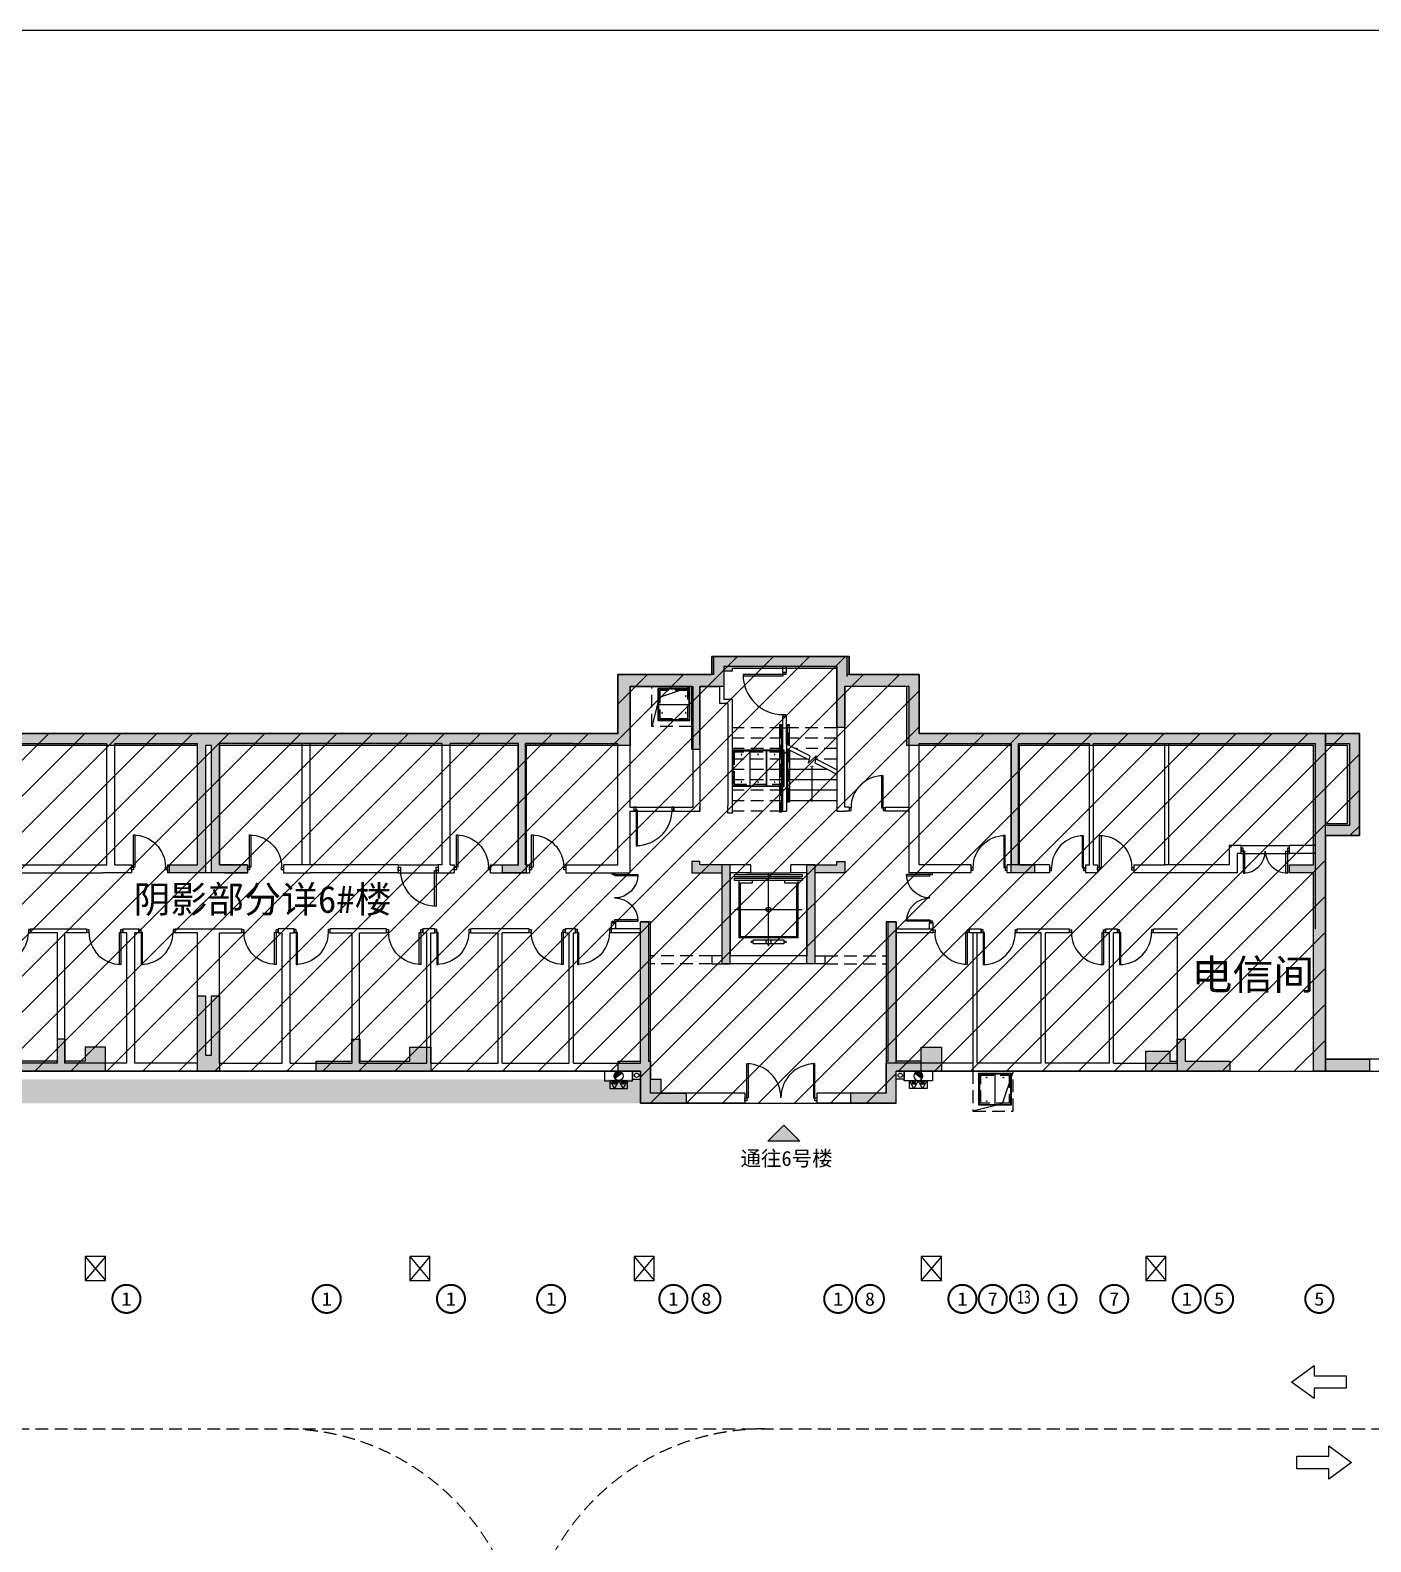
# Model space of a CAD drawing. Header units: millimetres. Extents: x -248992 to 1906102, y -24098 to 332602.
# Drawn here: x 859692 to 893149, y 294883 to 332602 of the extents above; entities that cross this region are included whole.
import ezdxf
from ezdxf.enums import TextEntityAlignment as Align

# ---------------------------------------------------------------- set-up
doc = ezdxf.new("R2010")
doc.units = ezdxf.units.MM
doc.header["$LTSCALE"] = 100
for name, pattern in [('A6-DK-B1F$0$HIDDEN2', [4.7625, 3.175, -1.5875]), ('A6-DK-JSJ-B1F$0$HIDDEN2', [4.7625, 3.175, -1.5875]), ('X143-6#-BFdwg$0$HIDDEN2', [4.7625, 3.175, -1.5875]), ('XG-CORE-143-BF$0$$0$HIDDEN2', [4.7625, 3.175, -1.5875]), ('XG-CORE-143-BF$0$$0$XG-CORE-143-1F$0$XU-CORE-28F-BF$0$XU-CORE-28F-1F$0$HIDDEN2', [4.7625, 3.175, -1.5875]), ('XG-CORE-143-BF$0$HIDDEN2', [4.7625, 3.175, -1.5875])]:
    doc.linetypes.add(name, pattern=pattern)
for name, color, linetype in [('-ACO-TTLB', 153, 'Continuous'), ('6-h-dxc$0$S-HATCH-X', 251, 'Continuous'), ('A-HATCH', 251, 'Continuous'), ('A-ROOM-IDEN', 31, 'Continuous'), ('A-WIND-IDEN', 244, 'Continuous'), ('A6-DK-B1F$0$A-TRACK', 77, 'A6-DK-B1F$0$HIDDEN2'), ('A6-DK-JSJ-B1F$0$A-DRAIN', 152, 'Continuous'), ('A6-DK-JSJ-B1F$0$A-HOLE-FLOR', 242, 'Continuous'), ('A6-DK-JSJ-B1F$0$A-LOWER', 131, 'A6-DK-JSJ-B1F$0$HIDDEN2'), ('A6-DK-JSJ-B1F$0$X23-BF$0$A-HATCH', 251, 'Continuous'), ('A6-W-B1$0$S-WALL-S', 4, 'Continuous'), ('TP-DK-1(xhs)$0$P-J-DIM-L', 70, 'Continuous'), ('TP-DK-1(xhs)$0$P-X-L', 240, 'Continuous'), ('TP-DK-1(xhs)$0$P-X-M', 2, 'Continuous'), ('TP-DK-1(xhs)$0$P-X-X', 1, 'Continuous'), ('X143-6#-BFdwg$0$A-DOOR', 190, 'Continuous'), ('X143-6#-BFdwg$0$A-DRAIN', 152, 'Continuous'), ('X143-6#-BFdwg$0$A-HOLE-FLOR', 242, 'Continuous'), ('X143-6#-BFdwg$0$A-LOWER', 131, 'X143-6#-BFdwg$0$HIDDEN2'), ('X143-6#-BFdwg$0$A-STAIR', 142, 'Continuous'), ('X143-6#-BFdwg$0$A-VOID', 221, 'X143-6#-BFdwg$0$HIDDEN2'), ('X143-6#-BFdwg$0$A6-143-BF(12#)$0$$0$A-WALL', 2, 'Continuous'), ('X143-6#-BFdwg$0$A6-143-BF(12#)$0$A-DOOR', 190, 'Continuous'), ('X143-6#-BFdwg$0$A6-143-BF(12#)$0$A-WALL', 2, 'Continuous'), ('X143-6#-BFdwg$0$A6-143-BF(12#)$0$XU-143-SF$0$A-WALL', 2, 'Continuous'), ('X143-6#-BFdwg$0$X23-BF$0$A-HATCH', 251, 'Continuous'), ('X143-6#-BFdwg$0$xref(dwg引用图层)', 7, 'Continuous'), ('XG-CORE-143-BF$0$$0$A-WALL', 2, 'Continuous'), ('XG-CORE-143-BF$0$$0$XG-CORE-143-1F$0$XU-CORE-28F-BF$0$XU-CORE-28F-1F$0$A-RAIL', 55, 'Continuous'), ('XG-CORE-143-BF$0$A-DRAIN', 152, 'Continuous'), ('XG-CORE-143-BF$0$A-EVTR', 193, 'Continuous'), ('XG-CORE-143-BF$0$A-HATCH', 251, 'Continuous'), ('XG-CORE-143-BF$0$A-INDEX', 134, 'Continuous'), ('XG-CORE-143-BF$0$A-LOWER', 131, 'XG-CORE-143-BF$0$HIDDEN2'), ('XG-CORE-143-BF$0$A-WALL', 2, 'Continuous'), ('XG-CORE-143-BF$0$A6-143-BF(12#)$0$A-DOOR', 190, 'Continuous'), ('XG-CORE-143-BF$0$A6-143-BF(12#)$0$A-STAIR', 142, 'Continuous'), ('XG-CORE-143-BF$0$A6-143-BF(12#)$0$XG-CORE-7F-1F$0$A-STAIR', 142, 'Continuous'), ('xref(dwg引用图层)', 7, 'Continuous')]:
    doc.layers.add(name, color=color, linetype=linetype)
doc.layers.add('A6-W-B1$0$S-EDIT', color=241, linetype='Continuous', plot=False)
doc.layers.add('XG-CORE-143-BF$0$$0$XG-CORE-143-1F$0$XU-CORE-28F-BF$0$XU-CORE-28F-1F$0$-ACO-PLTW', color=220, linetype='XG-CORE-143-BF$0$$0$XG-CORE-143-1F$0$XU-CORE-28F-BF$0$XU-CORE-28F-1F$0$HIDDEN2', plot=False)
doc.layers.add('LVTRY', color=6, linetype='Continuous', lineweight=18)
doc.layers.add('PUB_TEXT', color=7, linetype='Continuous', lineweight=15)
doc.layers.add('yichutu', color=7, linetype='Continuous', true_color=0xffffff, plot=False)
doc.styles.add('-黑体', font='simhei.ttf')
doc.styles.add('华文细黑', font='STXIHEI.TTF')

# ---------------------------------------------------------------- blocks, each defined once
blk = doc.blocks.new('*U362')
blk.add_line((0, 1747), (0, 0))
at = {"const_width": 20}
blk.add_lwpolyline([(-103, 1694), (0, 1747), (103, 1694)], dxfattribs=at)
at = {"const_width": 45}
blk.add_lwpolyline([(-6, -22, 1), (6, 22, 1)], format="xyb", close=True, dxfattribs=at)
blk = doc.blocks.new('XG-CORE-143-BF$0$A-Well-plan-1200x1200')
blk.add_lwpolyline([(-50, 850), (1250, 850), (1250, -50), (-50, -50)], close=True)
at = {"layer": 'XG-CORE-143-BF$0$A-HATCH'}
for points in [[(-20, 835), (392, 835), (392, -35), (-20, -35)], [(392, 835), (808, 835), (808, -35), (392, -35)], [(1220, 835), (808, 835), (808, -35), (1220, -35)]]:
    blk.add_lwpolyline(points, close=True, dxfattribs=at)
for centre in [(185, 745), (600, 745), (1015, 745), (185, 55), (600, 55), (1015, 55)]:
    blk.add_circle(centre, 8, dxfattribs=at)
at = {"layer": 'XG-CORE-143-BF$0$A-LOWER'}
blk.add_lwpolyline([(0, 800), (1200, 800), (1200, 0), (0, 0)], close=True, dxfattribs=at)
blk = doc.blocks.new('*U363')
for points in [[(-85, 1035), (-85, 35), (-50, 35), (-50, 1035)], [(-1100, 35), (-1050, 35), (-1050, -35), (-1100, -35)], [(-50, 35), (0, 35), (0, -35), (-50, -35)]]:
    blk.add_lwpolyline(points, close=True)
blk.add_arc((-50, 35), 1000, 90, 180)
blk = doc.blocks.new('XG-CORE-143-BF$0$A-EVTR-a')
for p, q in [((-430, 1700), (-430, 1750)), ((-380, 1725), (-430, 1725)), ((0, 1825), (0, 0)), ((380, 1725), (430, 1725)), ((430, 1700), (430, 1750)), ((844, 915), (-844, 915)), ((550, 0), (-550, 0))]:
    blk.add_line(p, q)
for points in [[(-731, 190), (-731, 1625), (731, 1625), (731, 190)], [(-700, 245), (-700, 1595), (700, 1595), (700, 245)], [(-400, 245), (-700, 245)], [(-400, 190), (-400, 245)], [(700, 245), (400, 245)], [(400, 245), (400, 190)]]:
    blk.add_lwpolyline(points)
for points in [[(-380, 1775), (380, 1775), (380, 1675), (-380, 1675)], [(844, 190), (844, 130), (-844, 130), (-844, 190)], [(844, 100), (844, 40), (-844, 40), (-844, 100)]]:
    blk.add_lwpolyline(points, close=True)
blk.add_circle((0, 1725), 60)
blk.add_ellipse((0, 915), major_axis=(-60.1, 0), ratio=0.918919, start_param=-1.570796, end_param=4.712389)
blk = doc.blocks.new('XG-CORE-143-BF')
at = {"layer": 'XG-CORE-143-BF$0$$0$A-WALL'}
for p, q in [((11840, 11660), (11840, 11160)), ((11840, 11660), (15170, 11660)), ((12090, 11410), (12090, 7800)), ((12090, 11410), (14910, 11410)), ((13350, 11260), (13350, 11410)), ((13450, 11410), (13450, 11260)), ((14910, 11410), (14910, 10590)), ((15170, 11660), (15170, 11210)), ((15170, 11210), (15700, 11210)), ((14710, 10590), (14910, 10590)), ((14710, 10590), (14710, 7750)), ((15510, 10910), (15010, 10910)), ((15010, 10490), (15010, 10910)), ((15510, 9445), (15510, 10910)), ((14810, 10490), (14810, 9445)), ((14810, 10490), (15010, 10490)), ((13350, 9474), (13350, 10160)), ((13450, 10160), (13450, 7800)), ((13350, 9474), (13350, 7800)), ((14810, 9445), (14810, 7930)), ((12640, 6460), (13240, 6460)), ((14240, 6460), (14960, 6460)), ((12840, 6260), (12840, 4190)), ((12840, 6260), (13240, 6260)), ((14240, 6260), (14760, 6260)), ((14760, 6260), (14760, 4190)), ((12840, 4190), (13250, 4190)), ((13240, 4190), (14760, 4190))]:
    blk.add_line(p, q, dxfattribs=at)
at = {"layer": 'XG-CORE-143-BF$0$$0$A-WALL', "linetype": 'XG-CORE-143-BF$0$HIDDEN2'}
for points in [[(13350, 11260), (13450, 11260)], [(13350, 10160), (13450, 10160)], [(13240, 6260), (13240, 6460)], [(14240, 6260), (14240, 6460)]]:
    blk.add_lwpolyline(points, dxfattribs=at)
at = {"layer": 'XG-CORE-143-BF$0$$0$A-WALL', "linetype": 'ByBlock'}
blk.add_lwpolyline([(14710, 7750), (14710, 7750), (14810, 7750), (14810, 7930)], dxfattribs=at)
at = {"layer": 'XG-CORE-143-BF$0$$0$A-WALL'}
for points in [[(12090, 7800), (11890, 7800)], [(13450, 7800), (13350, 7800)]]:
    blk.add_lwpolyline(points, dxfattribs=at)
at = {"layer": 'XG-CORE-143-BF$0$$0$XG-CORE-143-1F$0$XU-CORE-28F-BF$0$XU-CORE-28F-1F$0$-ACO-PLTW'}
for p, q in [((13300, 9449), (13300, 9930)), ((13300, 9930), (13350, 9930)), ((13450, 9930), (13500, 9930)), ((13500, 9930), (13500, 7775)), ((13300, 9336), (13300, 8035))]:
    blk.add_line(p, q, dxfattribs=at)
at = {"layer": 'XG-CORE-143-BF$0$$0$XG-CORE-143-1F$0$XU-CORE-28F-BF$0$XU-CORE-28F-1F$0$A-RAIL'}
for p, q in [((13275, 9436), (13275, 9955)), ((13275, 9955), (13350, 9955)), ((13325, 9461), (13325, 9905)), ((13325, 9905), (13350, 9905)), ((13450, 9955), (13525, 9955)), ((13450, 9905), (13475, 9905)), ((13475, 9905), (13475, 7775)), ((13525, 9955), (13525, 7775)), ((13275, 9323), (13275, 8035)), ((13325, 9349), (13325, 8035))]:
    blk.add_line(p, q, dxfattribs=at)
for points in [[(13325, 8035), (13275, 8035)], [(13475, 7775), (13525, 7775)]]:
    blk.add_lwpolyline(points, dxfattribs=at)
at = {"layer": 'XG-CORE-143-BF$0$A-WALL', "linetype": 'ByBlock'}
blk.add_line((15510, 9445), (15510, 7800), dxfattribs=at)
at = {"layer": 'XG-CORE-143-BF$0$A6-143-BF(12#)$0$A-STAIR', "linetype": 'XG-CORE-143-BF$0$$0$HIDDEN2'}
for p, q in [((12090, 9880), (13350, 9880)), ((13450, 9880), (14700, 9880)), ((12090, 9620), (13350, 9620)), ((13450, 9620), (14700, 9620)), ((12090, 9360), (12859, 9360)), ((12090, 9100), (12611, 9100)), ((13450, 9360), (14700, 9360)), ((13450, 9100), (14700, 9100)), ((13450, 8840), (14700, 8840)), ((13450, 8580), (14700, 8580)), ((13450, 8320), (14700, 8320)), ((13450, 8060), (14700, 8060)), ((13450, 7800), (14700, 7800))]:
    blk.add_line(p, q, dxfattribs=at)
at = {"layer": 'XG-CORE-143-BF$0$A6-143-BF(12#)$0$A-STAIR'}
for p, q in [((12766, 9180), (13350, 9474)), ((12090, 8833), (12624, 9107)), ((13350, 9362), (12788, 9079)), ((12830, 9100), (13350, 9100)), ((13078, 9360), (13117, 9360)), ((12646, 9006), (12090, 8720)), ((12323, 8840), (13350, 8840)), ((12090, 8580), (13350, 8580)), ((12090, 8320), (13350, 8320)), ((12090, 8060), (13350, 8060)), ((13450, 7800), (13350, 7800))]:
    blk.add_line(p, q, dxfattribs=at)
blk.add_lwpolyline([(13450, 9880), (13350, 9880)], dxfattribs=at)
at = {"layer": 'XG-CORE-143-BF$0$A6-143-BF(12#)$0$XG-CORE-7F-1F$0$A-STAIR'}
for p, q in [((12806, 8997), (12608, 9180)), ((12608, 9180), (12646, 9006)), ((12766, 9180), (12806, 8997))]:
    blk.add_line(p, q, dxfattribs=at)
at = {"layer": 'XG-CORE-143-BF$0$A-DRAIN'}
blk.add_blockref('XG-CORE-143-BF$0$A-Well-plan-1200x1200', (13460, 8470), dxfattribs=at)
at = {"layer": 'XG-CORE-143-BF$0$A-EVTR', "xscale": -1, "rotation": 180}
blk.add_blockref('XG-CORE-143-BF$0$A-EVTR-a', (13800, 6260), dxfattribs=at)
at = {"layer": 'XG-CORE-143-BF$0$A-INDEX', "xscale": -0.5, "yscale": 0.5, "zscale": 0.5, "rotation": 1.16157689039662e-05}
blk.add_blockref('*U362', (12715, 8060), dxfattribs=at)
at = {"layer": 'XG-CORE-143-BF$0$A6-143-BF(12#)$0$A-DOOR', "xscale": -1, "rotation": 270}
blk.add_blockref('*U363', (13400, 11260), dxfattribs=at)
blk = doc.blocks.new('*U348')
for points in [[(-850, 35), (-900, 35), (-900, -35), (-850, -35)], [(0, 35), (-50, 35), (-50, -35), (0, -35)], [(-815, -835), (-815, -35), (-850, -35), (-850, -835)]]:
    blk.add_lwpolyline(points, close=True)
blk.add_arc((-850, -35), 800, 270, 0)
blk = doc.blocks.new('*U349')
for points in [[(-85, 835), (-85, 35), (-50, 35), (-50, 835)], [(-900, -35), (-850, -35), (-850, 35), (-900, 35)], [(-50, -35), (0, -35), (0, 35), (-50, 35)]]:
    blk.add_lwpolyline(points, close=True)
blk.add_arc((-50, 35), 800, 90, 180)
blk = doc.blocks.new('*U350')
for points in [[(-815, 835), (-815, 35), (-850, 35), (-850, 835)], [(-850, -35), (-900, -35), (-900, 35), (-850, 35)], [(0, -35), (-50, -35), (-50, 35), (0, 35)]]:
    blk.add_lwpolyline(points, close=True)
blk.add_arc((-850, 35), 800, 0, 90)
blk = doc.blocks.new('*U357')
for points in [[(-1715, 885), (-1715, 35), (-1750, 35), (-1750, 885)], [(-85, 885), (-85, 35), (-50, 35), (-50, 885)], [(-1800, 35), (-1750, 35), (-1750, -35), (-1800, -35)], [(-50, 35), (0, 35), (0, -35), (-50, -35)]]:
    blk.add_lwpolyline(points, close=True)
for centre, start, end in [((-1750, 35), 0, 90), ((-50, 35), 90, 180)]:
    blk.add_arc(centre, 850, start, end)
blk = doc.blocks.new('*U352')
at = {"linetype": 'ByBlock', "lineweight": -2}
for points in [[(0, -35), (50, -35), (50, 35), (0, 35)], [(1150, -35), (1200, -35), (1200, 35), (1150, 35)], [(85, -585), (85, -35), (50, -35), (50, -585)], [(1115, -585), (1115, -35), (1150, -35), (1150, -585)]]:
    blk.add_lwpolyline(points, close=True, dxfattribs=at)
for centre, start, end in [((50, -35), 270, 0), ((1150, -35), 180, 270)]:
    blk.add_arc(centre, 550, start, end, dxfattribs=at)
blk = doc.blocks.new('*U354')
at = {"layer": 'X143-6#-BFdwg$0$A-DRAIN'}
blk.add_lwpolyline([(50, 50), (50, 850), (850, 850), (850, 50)], close=True, dxfattribs=at)
at = {"layer": 'X143-6#-BFdwg$0$A-HOLE-FLOR'}
blk.add_lwpolyline([(0, 0), (270, 817), (1000, 1000)], dxfattribs=at)
for points in [[(65, 835), (450, 835), (450, 65), (65, 65)], [(835, 835), (450, 835), (450, 65), (835, 65)]]:
    blk.add_lwpolyline(points, close=True, dxfattribs=at)
at = {"layer": 'X143-6#-BFdwg$0$A-LOWER'}
for points in [[(0, 1000), (0, 0), (1000, 0), (1000, 1000), (0, 1000)], [(100, 100), (100, 800), (800, 800), (800, 100), (100, 100)]]:
    blk.add_lwpolyline(points, dxfattribs=at)
at = {"layer": 'X143-6#-BFdwg$0$X23-BF$0$A-HATCH'}
blk.add_lwpolyline([(65, 65), (65, 835), (835, 835), (835, 65)], close=True, dxfattribs=at)
for centre in [(242, 745), (657, 745), (242, 155), (657, 155)]:
    blk.add_circle(centre, 8, dxfattribs=at)
blk = doc.blocks.new('*U353')
for points in [[(-900, 35), (-850, 35), (-850, -35), (-900, -35)], [(-50, 35), (0, 35), (0, -35), (-50, -35)], [(-85, -835), (-85, -35), (-50, -35), (-50, -835)]]:
    blk.add_lwpolyline(points, close=True)
blk.add_arc((-50, -35), 800, 180, 270)
blk = doc.blocks.new('*U351')
for points in [[(-815, 835), (-815, 35), (-850, 35), (-850, 835)], [(-850, -35), (-900, -35), (-900, 35), (-850, 35)], [(0, -35), (-50, -35), (-50, 35), (0, 35)]]:
    blk.add_lwpolyline(points, close=True)
blk.add_arc((-850, 35), 800, 0, 90)
blk = doc.blocks.new('*U355')
at = {"linetype": 'ByBlock', "lineweight": -2}
for points in [[(0, -35), (50, -35), (50, 35), (0, 35)], [(1350, -35), (1400, -35), (1400, 35), (1350, 35)], [(85, -685), (85, -35), (50, -35), (50, -685)], [(1315, -685), (1315, -35), (1350, -35), (1350, -685)]]:
    blk.add_lwpolyline(points, close=True, dxfattribs=at)
for centre, start, end in [((50, -35), 270, 0), ((1350, -35), 180, 270)]:
    blk.add_arc(centre, 650, start, end, dxfattribs=at)
blk = doc.blocks.new('*U356')
at = {"linetype": 'ByBlock', "lineweight": -2}
for points in [[(85, 685), (85, 35), (50, 35), (50, 685)], [(1315, 685), (1315, 35), (1350, 35), (1350, 685)], [(0, 35), (50, 35), (50, -35), (0, -35)], [(1350, 35), (1400, 35), (1400, -35), (1350, -35)]]:
    blk.add_lwpolyline(points, close=True, dxfattribs=at)
for centre, start, end in [((50, 35), 0, 90), ((1350, 35), 90, 180)]:
    blk.add_arc(centre, 650, start, end, dxfattribs=at)
blk = doc.blocks.new('X143-6#-BFdwg', base_point=(211754, -74125))
at = {"layer": 'X143-6#-BFdwg$0$A-STAIR', "linetype": 'ByBlock'}
for points in [[(250144, -66225), (251144, -66225)], [(250144, -66325), (251144, -66325)], [(265304, -67185), (266504, -67185)], [(265304, -67385), (266504, -67385)], [(244264, -67665), (245264, -67665)], [(244264, -67865), (245264, -67865)]]:
    blk.add_lwpolyline(points, dxfattribs=at)
at = {"layer": 'X143-6#-BFdwg$0$A-VOID'}
for points in [[(252094, -69935), (250514, -69935)], [(252094, -70135), (250564, -70135)], [(254914, -69935), (256444, -69935)], [(254914, -70135), (256444, -70135)]]:
    blk.add_lwpolyline(points, dxfattribs=at)
at = {"layer": 'X143-6#-BFdwg$0$A6-143-BF(12#)$0$$0$A-WALL'}
for p, q in [((252134, -62915), (251604, -62915)), ((251794, -63215), (252294, -63215)), ((251794, -64565), (251794, -63215)), ((251794, -66325), (251794, -66225))]:
    blk.add_line(p, q, dxfattribs=at)
at = {"layer": 'X143-6#-BFdwg$0$A6-143-BF(12#)$0$A-WALL', "linetype": 'ByBlock'}
blk.add_line((251794, -64745), (251794, -66145), dxfattribs=at)
at = {"layer": 'X143-6#-BFdwg$0$A6-143-BF(12#)$0$XU-143-SF$0$A-WALL'}
for p, q in [((249744, -64385), (249744, -62915)), ((249744, -62915), (251614, -62915)), ((250044, -63215), (251614, -63215)), ((251614, -63215), (251614, -66225)), ((229314, -64385), (249744, -64385)), ((267404, -64385), (257264, -64385)), ((267404, -69265), (267404, -64385)), ((233694, -64635), (236994, -64635)), ((236994, -67665), (236994, -64635)), ((237194, -64635), (239254, -64635)), ((237194, -67665), (237194, -64635)), ((239254, -67665), (239254, -64635)), ((241864, -64635), (239804, -64635)), ((239804, -67665), (239804, -64635)), ((245364, -64635), (241864, -64635)), ((241864, -67665), (241864, -64635)), ((242064, -67665), (242064, -64635)), ((245364, -67665), (245364, -64635)), ((247264, -64635), (245564, -64635)), ((245564, -67665), (245564, -64635)), ((247264, -67665), (247264, -64635)), ((247264, -67665), (247264, -64635)), ((248629, -64635), (247444, -64635)), ((247444, -67665), (247444, -64635)), ((247444, -67665), (247444, -64635)), ((247444, -64635), (249744, -64635)), ((249744, -67665), (249744, -64635)), ((257264, -64635), (259564, -64635)), ((259564, -67675), (259564, -64635)), ((259744, -64635), (261519, -64635)), ((259744, -67675), (259744, -64635)), ((259744, -67675), (259744, -64635)), ((261519, -67665), (261519, -64635)), ((261619, -64635), (263394, -64635)), ((261619, -67665), (261619, -64635)), ((263394, -64635), (267154, -64635)), ((263394, -67665), (263394, -64635)), ((263494, -67665), (263494, -64635)), ((267154, -67050), (267154, -64635)), ((250044, -66225), (250144, -66225)), ((250044, -66325), (250144, -66325)), ((251144, -66225), (251614, -66225)), ((251144, -66325), (251794, -66325)), ((267154, -69265), (267154, -67050)), ((234794, -67865), (236894, -67865)), ((237604, -67865), (236894, -67865)), ((240134, -67865), (238504, -67865)), ((239934, -67865), (240504, -67865)), ((241404, -67865), (242064, -67865)), ((244264, -67865), (242064, -67865)), ((245264, -67865), (245664, -67865)), ((245564, -67665), (245664, -67665)), ((246564, -67665), (247264, -67665)), ((246564, -67865), (247544, -67865)), ((246779, -67665), (247264, -67665)), ((247444, -67665), (247544, -67665)), ((248444, -67665), (249744, -67665)), ((248444, -67865), (250044, -67865)), ((252344, -67665), (252344, -70135)), ((254664, -67665), (254664, -70135)), ((258564, -67865), (257014, -67865)), ((258564, -67665), (257264, -67665)), ((260519, -67665), (259464, -67665)), ((260519, -67865), (259464, -67865)), ((261719, -67865), (261419, -67865)), ((265204, -67865), (262619, -67865)), ((265004, -67665), (263394, -67665)), ((235084, -69265), (236494, -69265)), ((235764, -69365), (235084, -69365)), ((235764, -72615), (235764, -69365)), ((235944, -72615), (235944, -69365)), ((236494, -69365), (235944, -69365)), ((237394, -69265), (237794, -69265)), ((237394, -69265), (237794, -69265)), ((237494, -69365), (237394, -69365)), ((237494, -69365), (237394, -69365)), ((237494, -72615), (237494, -69365)), ((237694, -72615), (237694, -69365)), ((237794, -69365), (237694, -69365)), ((237794, -69365), (237694, -69365)), ((239254, -69365), (238694, -69365)), ((239254, -72615), (239254, -69365)), ((239804, -72615), (239804, -69365)), ((239804, -69365), (240364, -69365)), ((241664, -69265), (241264, -69265)), ((241664, -69265), (241264, -69265)), ((241264, -69365), (241364, -69365)), ((241264, -69365), (241364, -69365)), ((241364, -72615), (241364, -69365)), ((241564, -69365), (241664, -69365)), ((241564, -72615), (241564, -69365)), ((241564, -69365), (241664, -69365)), ((243974, -69265), (242564, -69265)), ((242564, -69365), (243114, -69365)), ((243114, -72615), (243114, -69365)), ((243294, -72615), (243294, -69365)), ((243294, -69365), (243974, -69365)), ((245174, -69265), (244874, -69265)), ((245174, -69265), (244874, -69265)), ((244874, -69365), (244974, -69365)), ((244874, -69365), (244974, -69365)), ((244974, -72615), (244974, -69365)), ((245074, -72615), (245074, -69365)), ((245074, -69365), (245174, -69365)), ((245074, -69365), (245174, -69365)), ((247534, -69265), (246074, -69265)), ((246074, -69365), (246754, -69365)), ((246754, -72615), (246754, -69365)), ((246854, -72615), (246854, -69365)), ((248684, -69265), (248434, -69265)), ((248434, -69365), (248534, -69365)), ((248534, -72615), (248534, -69365)), ((248634, -72615), (248634, -69365)), ((248634, -69365), (248684, -69365)), ((250314, -72615), (250314, -69365)), ((250314, -72615), (250314, -69365)), ((250564, -73365), (250564, -69085)), ((257614, -69365), (257244, -69365)), ((258814, -69365), (258514, -69365)), ((258614, -72815), (258614, -69365)), ((258714, -72615), (258714, -69365)), ((260314, -69365), (259714, -69365)), ((260314, -72615), (260314, -69365)), ((260414, -72615), (260414, -69365)), ((261014, -69365), (260414, -69365)), ((261014, -69365), (260414, -69365)), ((262014, -69365), (261914, -69365)), ((262014, -72615), (262014, -69365)), ((262114, -72615), (262114, -69365)), ((262214, -69365), (262114, -69365)), ((263714, -69365), (263114, -69365)), ((263714, -72815), (263714, -69365)), ((254664, -70135), (252954, -70135)), ((235764, -72615), (234084, -72615)), ((237494, -72615), (235944, -72615)), ((239254, -72615), (237694, -72615)), ((239804, -72615), (241364, -72615)), ((241564, -72615), (243114, -72615)), ((243294, -72615), (244974, -72615)), ((245074, -72615), (246754, -72615)), ((246854, -72615), (248534, -72615)), ((248634, -72615), (250314, -72615)), ((256444, -73365), (256444, -72615)), ((258614, -72615), (256444, -72615)), ((260314, -72615), (258714, -72615)), ((262014, -72615), (260414, -72615)), ((262114, -72615), (263714, -72615)), ((250314, -72815), (228744, -72815)), ((250314, -73615), (250314, -72815)), ((263714, -72815), (256694, -72815)), ((256694, -73615), (256694, -72815)), ((252914, -73365), (252914, -73615)), ((254714, -73365), (254714, -73615))]:
    blk.add_line(p, q, dxfattribs=at)
at = {"layer": 'X143-6#-BFdwg$0$A6-143-BF(12#)$0$XU-143-SF$0$A-WALL', "linetype": 'ByBlock'}
for p, q in [((257264, -62915), (255464, -62915)), ((257264, -62915), (257264, -64385)), ((250044, -63215), (250044, -66225)), ((255414, -66225), (255414, -63215)), ((257014, -63215), (255414, -63215)), ((257014, -67865), (257014, -63215)), ((257264, -67665), (257264, -64635)), ((259564, -64635), (259564, -67675)), ((250044, -66325), (250044, -67865)), ((250144, -66225), (250144, -66325)), ((251144, -66225), (251144, -66325)), ((255514, -66225), (255414, -66225)), ((255514, -66325), (255414, -66325)), ((255514, -66225), (255514, -66325)), ((256414, -66225), (256414, -66325)), ((256414, -66225), (257014, -66225)), ((257014, -66325), (256414, -66325)), ((256964, -66325), (256964, -66325)), ((234794, -67665), (236994, -67665)), ((237194, -67665), (237604, -67665)), ((237194, -67665), (237604, -67665)), ((237604, -67665), (237604, -67865)), ((238504, -67665), (239254, -67665)), ((238504, -67665), (238504, -67865)), ((240034, -67665), (239804, -67665)), ((240504, -67665), (240034, -67665)), ((240504, -67665), (240504, -67865)), ((243864, -67665), (241404, -67665)), ((241404, -67665), (241404, -67865)), ((244264, -67665), (243864, -67665)), ((244264, -67665), (244264, -67865)), ((245364, -67665), (245264, -67665)), ((245264, -67665), (245264, -67865)), ((245664, -67665), (245664, -67865)), ((247544, -67665), (247544, -67865)), ((248444, -67665), (248444, -67865)), ((258564, -67865), (258564, -67665)), ((259464, -67865), (259464, -67665)), ((260519, -67665), (260519, -67865)), ((261419, -67665), (261419, -67865)), ((261419, -67665), (261519, -67665)), ((261619, -67665), (261719, -67665)), ((261719, -67665), (261719, -67865)), ((262619, -67665), (262619, -67865)), ((262619, -67665), (263394, -67665)), ((235084, -69365), (235084, -69265)), ((236494, -69365), (236494, -69265)), ((237394, -69365), (237394, -69265)), ((237794, -69365), (237794, -69265)), ((238694, -69365), (238694, -69265)), ((238694, -69265), (240364, -69265)), ((240364, -69365), (240364, -69265)), ((241264, -69365), (241264, -69265)), ((241664, -69365), (241664, -69265)), ((242564, -69365), (242564, -69265)), ((243974, -69365), (243974, -69265)), ((244874, -69365), (244874, -69265)), ((245174, -69365), (245174, -69265)), ((246074, -69365), (246074, -69265)), ((247534, -69365), (246854, -69365)), ((247534, -69365), (247534, -69265)), ((248434, -69365), (248434, -69265)), ((248684, -69365), (248684, -69265)), ((249584, -69365), (249584, -69265)), ((250314, -69265), (249584, -69265)), ((250314, -69365), (249584, -69365)), ((250564, -69085), (250314, -69085)), ((257144, -69265), (257614, -69265)), ((257614, -69365), (257614, -69265)), ((258514, -69365), (258514, -69265)), ((258514, -69265), (258814, -69265)), ((258814, -69365), (258814, -69265)), ((259714, -69365), (259714, -69265)), ((259714, -69265), (261014, -69265)), ((261014, -69365), (261014, -69265)), ((261914, -69365), (261914, -69265)), ((261914, -69265), (262214, -69265)), ((262214, -69365), (262214, -69265)), ((263114, -69365), (263114, -69265)), ((263114, -69265), (263714, -69265)), ((252954, -70135), (252344, -70135)), ((252914, -73365), (250564, -73365)), ((256444, -73365), (254714, -73365)), ((252914, -73615), (250314, -73615)), ((256694, -73615), (254714, -73615))]:
    blk.add_line(p, q, dxfattribs=at)
at = {"layer": 'X143-6#-BFdwg$0$A6-143-BF(12#)$0$XU-143-SF$0$A-WALL'}
for points in [[(267404, -64385), (268254, -64385), (268254, -66935), (267404, -66935)], [(267404, -64635), (268004, -64635), (268004, -66685), (267404, -66685)], [(265304, -67185), (265004, -67185), (265004, -67665)], [(265304, -67385), (265204, -67385), (265204, -67865)], [(265304, -67385), (265304, -67185)], [(267154, -67185), (266504, -67185)], [(266504, -67385), (266504, -67185)], [(267154, -67385), (266504, -67385)], [(256694, -72615), (256694, -69085), (256444, -69085), (256444, -72615)], [(252344, -69935), (252094, -69935), (252094, -70135), (252344, -70135)], [(254664, -69935), (254914, -69935), (254914, -70135), (254664, -70135)]]:
    blk.add_lwpolyline(points, dxfattribs=at)
at = {"layer": 'X143-6#-BFdwg$0$A6-143-BF(12#)$0$XU-143-SF$0$A-WALL', "linetype": 'ByBlock'}
for points in [[(246564, -67865), (246564, -67665), (247264, -67665), (247264, -64635)], [(249584, -69265), (249584, -69115), (249684, -69115), (249684, -69265)], [(250314, -69265), (250314, -69085)], [(256694, -69265), (257044, -69265)], [(257244, -69365), (256694, -69365)], [(257044, -69265), (257044, -69265), (257144, -69265)], [(257614, -69265), (257614, -69115), (257514, -69115), (257514, -69265)]]:
    blk.add_lwpolyline(points, dxfattribs=at)
at = {"layer": 'X143-6#-BFdwg$0$A-DOOR'}
blk.add_blockref('*U352', (265304, -67285), dxfattribs=at)
at = {"layer": 'X143-6#-BFdwg$0$A-DOOR', "xscale": -0.892857142857143, "yscale": 0.892857142857143, "zscale": 0.892857142857143, "rotation": 90}
for name, p in [('*U355', (249634, -67865)), ('*U356', (257564, -67865))]:
    blk.add_blockref(name, p, dxfattribs=at)
at = {"layer": 'X143-6#-BFdwg$0$A-LOWER', "xscale": -1, "rotation": 90.0166156254405}
blk.add_blockref('*U354', (251594, -63215), dxfattribs=at)
at = {"layer": 'X143-6#-BFdwg$0$A6-143-BF(12#)$0$A-DOOR'}
for name, p, rotation in [('*U348', (255514, -66275), 179.9999999710517), ('*U348', (260519, -67775), 179.9999999710517), ('*U349', (234184, -69315), 180), ('*U350', (236494, -69315), 180), ('*U349', (237794, -69315), 180), ('*U349', (258814, -69320), 179.9999999710517), ('*U350', (261014, -69320), 179.9999999710517), ('*U349', (262214, -69320), 179.9999999710517)]:
    blk.add_blockref(name, p, dxfattribs=dict(at, rotation=rotation))
at = {"layer": 'X143-6#-BFdwg$0$A6-143-BF(12#)$0$A-DOOR', "yscale": 1.111111111111111, "zscale": 1.111111111111111, "rotation": 180}
for p, xscale in [((251144, -66265), -1.111111111111111), ((244264, -67765), 1.111111111111111)]:
    blk.add_blockref('*U351', p, dxfattribs=dict(at, xscale=xscale))
at = {"layer": 'X143-6#-BFdwg$0$A6-143-BF(12#)$0$A-DOOR', "xscale": -1, "rotation": 180}
for name, p in [('*U348', (238504, -67755)), ('*U348', (241404, -67755)), ('*U348', (246564, -67755)), ('*U348', (248444, -67755)), ('*U353', (259464, -67765)), ('*U348', (262619, -67765)), ('*U349', (241264, -69315)), ('*U350', (242564, -69315)), ('*U349', (244874, -69315)), ('*U350', (246074, -69315)), ('*U349', (248434, -69315)), ('*U350', (249584, -69315)), ('*U349', (258514, -69320))]:
    blk.add_blockref(name, p, dxfattribs=at)
at = {"layer": 'X143-6#-BFdwg$0$A6-143-BF(12#)$0$A-DOOR'}
blk.add_blockref('*U357', (254714, -73515), dxfattribs=at)
at = {"layer": 'X143-6#-BFdwg$0$xref(dwg引用图层)', "linetype": 'ByBlock', "xscale": -1}
blk.add_blockref('XG-CORE-143-BF', (267304, -74125), dxfattribs=at)
blk = doc.blocks.new('6-w-dxc', base_point=(176536, -115673))
at = {"color": 0, "linetype": 'ByBlock'}
for points in [[(186586, -104463), (188326, -104463), (188326, -104013), (191746, -104013), (191746, -104463), (194086, -104463), (194086, -105933), (206186, -105933), (206186, -105933), (208686, -105933), (208686, -105933), (214536, -105933), (214536, -104463), (216876, -104463), (216876, -104013), (220296, -104013), (220296, -104463), (222036, -104463), (222036, -105933), (232186, -105933), (232186, -108183)], [(216376, -104763), (214836, -104763), (214836, -106233), (212236, -106233), (212236, -109413), (211646, -109413), (211646, -109213), (212036, -109213), (212036, -106233), (208386, -106233), (208386, -106233), (206486, -106233), (206486, -106233), (204586, -106233), (204586, -109213), (205286, -109213), (205286, -109413), (204386, -109413), (204386, -106233), (204236, -106233), (204236, -109413), (203336, -109413), (203336, -109213), (204036, -109213), (204036, -106233), (196596, -106233)], [(232186, -108483), (232186, -114063), (233284, -114063), (233284, -114363), (232186, -114363), (232186, -114363), (231886, -114363), (231886, -114063), (231886, -114063), (231886, -109413), (231286, -109413), (231286, -109213), (231886, -109213), (231886, -106234), (224546, -106233), (224546, -109213), (224926, -109213), (224926, -109413), (224346, -109413), (224346, -106233), (221736, -106233), (221736, -104763), (220196, -104763), (220196, -105783), (219996, -105783), (219996, -104313), (217376, -104313), (217376, -104383), (217176, -104383), (217176, -104763), (216576, -104763), (216576, -106333), (216376, -106333), (216376, -104763)], [(232186, -108483), (233036, -108483), (233036, -105933), (232186, -105933)], [(232186, -108183), (232736, -108183), (232736, -106233), (232186, -106233)], [(217126, -111683), (217326, -111683), (217326, -109213), (217326, -109213), (217326, -109213), (216576, -109213), (216576, -109133), (216376, -109133), (216376, -109413), (217126, -109413), (217126, -111683)], [(219446, -111683), (219246, -111683), (219246, -109213), (219246, -109213), (219246, -109213), (219996, -109213), (219996, -109133), (220196, -109133), (220196, -109413), (219446, -109413), (219446, -111683)], [(214536, -114363), (214536, -114113), (215096, -114113), (215096, -110633), (215296, -110633), (215296, -114113), (215346, -114113), (215346, -114563)], [(204586, -113963), (204586, -113963), (204586, -114363), (204036, -114363), (204036, -113963), (204036, -113963), (204036, -112483), (204236, -112483), (204236, -113963), (204386, -113963), (204386, -112483), (204586, -112483), (204586, -113963), (204586, -113963)], [(201236, -114113), (200736, -114113), (200736, -113563), (200536, -113563), (200536, -114113), (199526, -114113), (199526, -114363), (201626, -114363), (201626, -114363), (201736, -114363), (201736, -113763), (201236, -113763), (201236, -114113)], [(209336, -114363), (206996, -114363), (206996, -114113), (207886, -114113), (207886, -113563), (208086, -113563), (208086, -114113), (209336, -114113), (209336, -113763), (209856, -113763), (209856, -114363), (209336, -114363), (209336, -114363)], [(228301, -114113), (228486, -114113), (228486, -113563), (228686, -113563), (228686, -114113), (229801, -114113), (229801, -114363), (227701, -114363), (227701, -114113)], [(228301, -114363), (228301, -114363), (227701, -114363), (227701, -113863), (228301, -113863), (228301, -114113)], [(221276, -114113), (221276, -114113), (221276, -114113), (221226, -114113), (221226, -114913), (220336, -114913), (220336, -115163), (221476, -115163), (221476, -114363), (222101, -114363)], [(222101, -114363), (222101, -114113), (221476, -114113), (221476, -114113)], [(215596, -114913), (216236, -114913), (216236, -115163), (215096, -115163), (215096, -114363), (214536, -114363)], [(215596, -115163), (215096, -115163), (215096, -114563)], [(215346, -114563), (215596, -114563), (215596, -114913)]]:
    blk.add_lwpolyline(points, dxfattribs=at)
for points in [[(221276, -110833), (221276, -110633), (221476, -110633), (221476, -114113)], [(221276, -114113), (221276, -110833), (221276, -110833)]]:
    blk.add_lwpolyline(points)
blk.add_lwpolyline([(222101, -113763), (222601, -113763), (222601, -114363), (222101, -114363)], close=True, dxfattribs=at)
blk = doc.blocks.new('6-h-dxc', base_point=(343416, -137441))
at = {"layer": '6-h-dxc$0$S-HATCH-X'}
h = blk.add_hatch(color=256, dxfattribs=at)
h.paths.add_polyline_path([(343316, -135831), (343316, -127701), (353466, -127701), (353466, -126531), (352356, -126531), (352356, -127701), (352056, -127701), (352056, -126231), (355206, -126231), (355206, -125781), (358626, -125781), (358626, -126231), (360966, -126231), (360966, -127701), (373066, -127701), (373066, -127701), (375566, -127701), (375566, -127701), (381416, -127701), (381416, -126231), (383756, -126231), (383756, -125781), (387176, -125781), (387176, -126231), (388916, -126231), (388916, -127701), (399063, -127702), (399916, -127701), (399916, -130251), (399066, -130251), (399066, -129951), (399616, -129951), (399616, -128001), (399066, -128001), (399066, -129951), (399066, -130251), (399066, -135831), (400164, -135831), (400164, -136131), (399066, -136131), (399066, -136131), (398766, -136131), (398766, -135831), (398766, -135831), (398766, -131181), (398166, -131181), (398166, -130981), (398766, -130981), (398766, -128002), (391426, -128001), (391426, -130981), (391806, -130981), (391806, -131181), (391226, -131181), (391226, -128001), (388616, -128001), (388616, -126531), (387076, -126531), (387076, -127551), (386876, -127551), (386876, -126081), (384256, -126081), (384256, -126151), (384056, -126151), (384056, -126531), (383456, -126531), (383456, -128101), (383256, -128101), (383256, -126531), (381716, -126531), (381716, -128001), (379116, -128001), (379116, -131181), (378526, -131181), (378526, -130981), (378916, -130981), (378916, -128001), (375266, -128001), (375266, -128001), (373366, -128001), (373366, -128001), (371466, -128001), (371466, -130981), (372166, -130981), (372166, -131181), (371266, -131181), (371266, -128001), (371116, -128001), (371116, -131181), (370216, -131181), (370216, -130981), (370916, -130981), (370916, -128001), (363476, -128001), (363476, -130981), (363856, -130981), (363856, -131181), (363276, -131181), (363276, -128001), (360666, -128001), (360666, -126531), (359126, -126531), (359126, -128101), (358926, -128101), (358926, -126531), (358326, -126531), (358326, -126151), (358126, -126151), (358126, -126081), (355506, -126081), (355506, -126531), (355506, -127551), (355306, -127551), (355306, -126531), (353766, -126531), (353766, -128001), (352356, -128001), (352356, -127701), (352356, -128001), (351156, -128001), (351156, -131181), (350576, -131181), (350576, -130981), (350956, -130981), (350956, -128001), (343616, -128001), (343616, -130981), (344216, -130981), (344216, -131181), (343616, -131181), (343616, -136131), (343316, -136131), (343316, -136131), (343116, -136131), (343116, -136858), (342816, -136858), (342816, -134761), (343116, -134761), (343116, -135831)])
h.paths.add_polyline_path([(388156, -132601), (388156, -132401), (388356, -132401), (388356, -135881), (388156, -135881), (388156, -132601)], flags=17)
h.paths.add_polyline_path([(348026, -135881), (347016, -135881), (347016, -135331), (346816, -135331), (346816, -135881), (345926, -135881), (345926, -136131), (348026, -136131)], flags=17)
h.paths.add_polyline_path([(353466, -136131), (353466, -135881), (354026, -135881), (354226, -135881), (354276, -135881), (354276, -136681), (355166, -136681), (355166, -136931), (354026, -136931), (354026, -136131)])
h.paths.add_polyline_path([(351466, -135531), (350966, -135531), (350966, -136131), (351466, -136131)], flags=17)
h.paths.add_polyline_path([(394581, -135631), (395181, -135631), (395181, -135881), (395366, -135881), (395366, -135331), (395566, -135331), (395566, -135881), (396681, -135881), (396681, -136131), (394581, -136131)], flags=17)
h.paths.add_polyline_path([(376416, -136131), (373876, -136131), (373876, -135881), (374766, -135881), (374766, -135331), (374966, -135331), (374966, -135881), (376216, -135881), (376216, -135531), (376716, -135531), (376716, -136131)], flags=17)
h.paths.add_polyline_path([(389481, -136131), (389481, -135531), (388981, -135531), (388981, -135881), (388356, -135881), (388156, -135881), (388106, -135881), (388106, -136681), (387216, -136681), (387216, -136931), (388356, -136931), (388356, -136131)])
h.paths.add_polyline_path([(390516, -136131), (391016, -136131)], flags=17)
h.paths.add_polyline_path([(362716, -136131), (363216, -136131)], flags=17)
h.paths.add_polyline_path([(368616, -135531), (368116, -135531), (368116, -135881), (367616, -135881), (367616, -135331), (367416, -135331), (367416, -135881), (366406, -135881), (366406, -136131), (368616, -136131)], flags=17)
h.paths.add_polyline_path([(382176, -132601), (382176, -132401), (381976, -132401), (381976, -134951), (382176, -134951), (382176, -132601)], flags=17)
h.paths.add_polyline_path([(354226, -132601), (354226, -132401), (354026, -132401), (354026, -135881), (354226, -135881), (354226, -132601)], flags=17)
h.paths.add_polyline_path([(384006, -133451), (384206, -133451), (384206, -130981), (383456, -130981), (383456, -130901), (383256, -130901), (383256, -131181), (384006, -131181)], flags=17)
h.paths.add_polyline_path([(386326, -133451), (386126, -133451), (386126, -130981), (386876, -130981), (386876, -130901), (387076, -130901), (387076, -131181), (386326, -131181)], flags=17)
h.paths.add_polyline_path([(358376, -133451), (358176, -133451), (358176, -130981), (358926, -130981), (358926, -130901), (359126, -130901), (359126, -131181), (358376, -131181)], flags=17)
h.paths.add_polyline_path([(356056, -133451), (356256, -133451), (356256, -130981), (355506, -130981), (355506, -130901), (355306, -130901), (355306, -131181), (356056, -131181)], flags=17)
h.paths.add_polyline_path([(359906, -136681), (359906, -136331), (360156, -136331), (360156, -135881), (360206, -135881), (360206, -132401), (360406, -132401), (360406, -135881), (360966, -135881), (360966, -136131), (360406, -136131), (360406, -136931), (359266, -136931), (359266, -136681)])
h.paths.add_polyline_path([(382476, -136681), (383116, -136681), (383116, -136931), (381976, -136931), (381976, -136131), (381416, -136131), (381416, -135881), (381976, -135881), (381976, -134951), (382176, -134951), (382176, -135881), (382226, -135881), (382226, -136331), (382476, -136331)])
h.paths.add_polyline_path([(371466, -135881), (371466, -135881), (371466, -136131), (370916, -136131), (370916, -135881), (370916, -135881), (370916, -134251), (371116, -134251), (371116, -135731), (371266, -135731), (371266, -134251), (371466, -134251)], flags=17)
edge = h.paths.add_edge_path()
edge.add_line((360406, -136331), (360406, -136931))
edge.add_line((360406, -136931), (359906, -136931))
edge.add_line((382476, -136931), (381976, -136931))
edge.add_line((381976, -136931), (381976, -136331))
blk = doc.blocks.new('BF1')
at = {"layer": 'xref(dwg引用图层)'}
for name in ['6-w-dxc', '6-h-dxc']:
    blk.add_blockref(name, (94150, 305315), dxfattribs=at)
blk = doc.blocks.new('*U419')
at = {"layer": 'A6-DK-JSJ-B1F$0$A-DRAIN'}
blk.add_lwpolyline([(50, 50), (50, 850), (850, 850), (850, 50)], close=True, dxfattribs=at)
at = {"layer": 'A6-DK-JSJ-B1F$0$A-HOLE-FLOR'}
blk.add_lwpolyline([(0, 0), (270, 817), (1000, 1000)], dxfattribs=at)
for points in [[(65, 835), (450, 835), (450, 65), (65, 65)], [(835, 835), (450, 835), (450, 65), (835, 65)]]:
    blk.add_lwpolyline(points, close=True, dxfattribs=at)
at = {"layer": 'A6-DK-JSJ-B1F$0$A-LOWER'}
for points in [[(0, 1000), (0, 0), (1000, 0), (1000, 1000), (0, 1000)], [(100, 100), (100, 800), (800, 800), (800, 100), (100, 100)]]:
    blk.add_lwpolyline(points, dxfattribs=at)
at = {"layer": 'A6-DK-JSJ-B1F$0$X23-BF$0$A-HATCH'}
blk.add_lwpolyline([(65, 65), (65, 835), (835, 835), (835, 65)], close=True, dxfattribs=at)
for centre in [(242, 745), (657, 745), (242, 155), (657, 155)]:
    blk.add_circle(centre, 8, dxfattribs=at)
blk = doc.blocks.new('A6-DK-JSJ-B1F')
at = {"layer": 'A6-DK-JSJ-B1F$0$A-LOWER', "rotation": 180}
blk.add_blockref('*U419', (142004, 306625), dxfattribs=at)
blk = doc.blocks.new('TP-DK-1(xhs)$0$PG01.1')
at = {"color": 1}
for p, q in [((108, 187), (0, 0)), ((80, 72), (66, 58)), ((89, 72), (66, 48)), ((99, 72), (66, 39)), ((109, 72), (66, 29)), ((118, 72), (66, 20)), ((128, 72), (66, 10)), ((138, 72), (66, 0)), ((147, 72), (76, 0)), ((150, 65), (85, 0)), ((150, 56), (94, 0)), ((150, 46), (104, 0)), ((216, 0), (108, 187)), ((150, 36), (114, 0)), ((150, 27), (123, 0)), ((150, 17), (133, 0)), ((150, 8), (142, 0)), ((324, 187), (216, 0)), ((296, 72), (282, 58)), ((305, 72), (282, 48)), ((315, 72), (282, 39)), ((325, 72), (282, 29)), ((334, 72), (282, 20)), ((344, 72), (282, 10)), ((354, 72), (282, 0)), ((363, 72), (292, 0)), ((366, 65), (301, 0)), ((366, 56), (310, 0)), ((366, 46), (320, 0)), ((432, 0), (324, 187)), ((366, 36), (330, 0)), ((366, 27), (339, 0)), ((366, 17), (349, 0)), ((366, 8), (358, 0))]:
    blk.add_line(p, q, dxfattribs=at)
at = {"color": 2}
for p, q in [((0, 0), (216, 0)), ((216, 0), (432, 0))]:
    blk.add_line(p, q, dxfattribs=at)
at = {"color": 1}
for points in [[(0, 0), (436, 0), (436, 190), (0, 190)], [(66, 72), (150, 72), (150, 0), (66, 0)], [(282, 72), (366, 72), (366, 0), (282, 0)]]:
    blk.add_lwpolyline(points, close=True, dxfattribs=at)
blk = doc.blocks.new('TP-DK-1(xhs)$0$PG02.4')
blk.add_hatch(color=1).paths.add_polyline_path([(265, 48, 0.699012), (461, 120, 0.141488), (444, 179)])
at = {"color": 1}
blk.add_line((265, 48), (444, 179), dxfattribs=at)
blk.add_lwpolyline([(0, 0), (700, 0), (700, 240), (0, 240)], close=True, dxfattribs=at)
blk.add_circle((350, 120), 111, dxfattribs=at)
blk = doc.blocks.new('TP-DK-1(xhs)')
at = {"layer": 'TP-DK-1(xhs)$0$P-J-DIM-L', "color": 8, "true_color": 0x808080}
for points in [[(132510, 306625), (132510, 306425), (132710, 306425), (132710, 306625)], [(139290, 306625), (139290, 306425), (139090, 306425), (139090, 306625)]]:
    blk.add_lwpolyline(points, close=True, dxfattribs=at)
at = {"layer": 'TP-DK-1(xhs)$0$P-X-L'}
for centre in [(132610, 306525), (139190, 306525)]:
    blk.add_circle(centre, 55, dxfattribs=at)
at = {"layer": 'TP-DK-1(xhs)$0$P-X-M', "extrusion": (0, 0, -1), "xscale": -1, "zscale": -1, "rotation": 180}
blk.add_blockref('TP-DK-1(xhs)$0$PG01.1', (-132378, 306385), dxfattribs=at)
at = {"layer": 'TP-DK-1(xhs)$0$P-X-M', "extrusion": (0, 0, -1), "zscale": -1, "rotation": 180}
blk.add_blockref('TP-DK-1(xhs)$0$PG01.1', (-139422, 306385), dxfattribs=at)
at = {"layer": 'TP-DK-1(xhs)$0$P-X-X', "rotation": 180}
blk.add_blockref('TP-DK-1(xhs)$0$PG02.4', (132510, 306625), dxfattribs=at)
at = {"layer": 'TP-DK-1(xhs)$0$P-X-X', "xscale": -1, "rotation": 180}
blk.add_blockref('TP-DK-1(xhs)$0$PG02.4', (139290, 306625), dxfattribs=at)
blk = doc.blocks.new('A6-W-B1$0$Z-2')
at = {"layer": 'A6-W-B1$0$S-EDIT'}
for p, q in [((72869, 44139), (73369, 43539)), ((73369, 44139), (72869, 43539))]:
    blk.add_line(p, q, dxfattribs=at)
at = {"layer": 'A6-W-B1$0$S-WALL-S', "color": 0, "linetype": 'ByBlock', "lineweight": -2}
blk.add_lwpolyline([(73369, 44139), (72869, 44139), (72869, 43539), (73369, 43539), (73369, 44139)], dxfattribs=at)
blk = doc.blocks.new('A6-W-B1', base_point=(85957, 40190))
at = {"layer": 'A6-W-B1$0$S-WALL-S'}
blk.add_lwpolyline([(235757, 346815), (247257, 346815), (247257, 323090, -0.414214), (233757, 309590), (232257, 309590), (232257, 306290), (232557, 306290), (232557, 309290), (233757, 309290, 0.414214), (247557, 323090), (247557, 347115), (235757, 347115), (235757, 346815)], format="xyb", dxfattribs=at)
for p in [(131938, 298050), (140038, 298050), (145638, 298050), (152803, 298050), (158403, 298050)]:
    blk.add_blockref('A6-W-B1$0$Z-2', p, dxfattribs=at)
blk = doc.blocks.new('yct-1189-841-356700-252300-300-0.0')
at = {"layer": 'yichutu', "color": 7, "true_color": 0xffffff}
blk.add_lwpolyline([(0, 0), (0, 252300), (356700, 252300), (356700, 0)], close=True, dxfattribs=at)
blk = doc.blocks.new('A6-DK-B1F$0$A$C48A675EB')
at = {"layer": 'A6-DK-B1F$0$A-TRACK', "linetype": 'ByBlock'}
blk.add_lwpolyline([(1047, -516), (1047, -195), (50, -195), (50, 195), (1047, 195), (1047, 517), (1759, 0)], close=True, dxfattribs=at)
blk = doc.blocks.new('A6-DK-B1F$0$gsethsergtyf')
at = {"layer": 'A6-DK-B1F$0$A-TRACK'}
blk.add_line((97131, 297700), (157993, 297700), dxfattribs=at)
for centre, start, end in [((123800, 291700), 0, 0), ((123800, 291700), 0, 90), ((135800, 291700), 90, 180)]:
    blk.add_arc(centre, 6000, start, end, dxfattribs=at)
at = {"layer": 'A6-DK-B1F$0$A-TRACK', "linetype": 'ByBlock', "xscale": 0.8, "yscale": 0.8, "zscale": 0.8, "rotation": 180}
blk.add_blockref('A6-DK-B1F$0$A$C48A675EB', (150357, 298869, 0), dxfattribs=at)
at = {"layer": 'A6-DK-B1F$0$A-TRACK', "linetype": 'ByBlock', "xscale": 0.8, "yscale": 0.8, "zscale": 0.8}
blk.add_blockref('A6-DK-B1F$0$A$C48A675EB', (149044, 296861, 0), dxfattribs=at)
blk = doc.blocks.new('dttc')
at = {"layer": 'A-HATCH'}
h = blk.add_hatch(dxfattribs=at)
h.set_pattern_fill('ANSI31', color=256, scale=200)
h.paths.add_polyline_path([(149800, 306625), (149800, 312505), (150650, 312505), (150650, 315055), (139660, 315055), (139660, 316525), (137910, 316525), (137910, 316975), (134490, 316975), (134490, 316525), (132140, 316525), (132140, 315055), (111710, 315055), (111710, 316525), (109360, 316525), (109360, 316975), (105940, 316975), (105940, 316525), (102790, 316525), (102790, 315055), (94050, 315055), (94060, 306625), (104760, 306625), (104760, 305825), (111140, 305825), (111140, 306625), (132710, 306625), (132710, 305825), (139090, 305825), (139090, 306625)])
blk.add_lwpolyline([(111140, 306625), (132710, 306625), (132710, 305825), (139090, 305825), (139090, 306625), (149800, 306625), (149800, 312505), (150650, 312505), (150650, 315055), (139660, 315055), (139660, 316525), (137910, 316525), (137910, 316975), (134490, 316975), (134490, 316525), (132140, 316525), (132140, 315055), (111710, 315055)], dxfattribs=at)
at = {"layer": 'A-WIND-IDEN', "style": '华文细黑'}
blk.add_text('阴影部分详6#楼', height=675, dxfattribs=at).set_placement((123275, 310577), align=Align.CENTER)

msp = doc.modelspace()

# ---------------------------------------------------------------- hatches: boundary and pattern name
at = {"layer": 'A-HATCH'}
h = msp.add_hatch(color=256, dxfattribs=at)
h.dxf.hatch_style = 1
h.paths.add_polyline_path([(878102.9, 304878), (878502.9, 305278), (878902.9, 304878)])

# ---------------------------------------------------------------- linework, layer by layer
at = {"layer": 'A-WIND-IDEN'}
msp.add_lwpolyline([(878102.9, 304878), (878502.9, 305278), (878902.9, 304878)], close=True, dxfattribs=at)
at = {"layer": 'LVTRY', "color": 6, "const_width": 50}
for points in [[(862442.6, 300943.8, 1), (861742.6, 300943.8, 1)], [(867442.6, 300943.8, 1), (866742.6, 300943.8, 1)], [(870542.6, 300943.8, 1), (869842.6, 300943.8, 1)], [(873042.6, 300943.8, 1), (872342.6, 300943.8, 1)], [(876092.6, 300943.8, 1), (875392.6, 300943.8, 1)], [(876917.3, 300943.8, 1), (876217.3, 300943.8, 1)], [(880207.6, 300943.8, 1), (879507.6, 300943.8, 1)], [(880999.7, 300943.8, 1), (880299.7, 300943.8, 1)], [(883307.6, 300943.8, 1), (882607.6, 300943.8, 1)], [(884064.7, 300943.8, 1), (883364.7, 300943.8, 1)], [(884844.7, 300943.8, 1), (884144.7, 300943.8, 1)], [(885807.6, 300943.8, 1), (885107.6, 300943.8, 1)], [(887095.3, 300943.8, 1), (886395.3, 300943.8, 1)], [(888907.6, 300943.8, 1), (888207.6, 300943.8, 1)], [(889714.3, 300943.8, 1), (889014.3, 300943.8, 1)], [(892214.3, 300943.8, 1), (891514.3, 300943.8, 1)]]:
    msp.add_lwpolyline(points, format="xyb", close=True, dxfattribs=at)

# ---------------------------------------------------------------- block references
at = {"layer": '-ACO-TTLB'}
for name in ['BF1', 'dttc']:
    msp.add_blockref(name, (742216.9, 0), dxfattribs=at)
msp.add_blockref('A6-DK-B1F$0$gsethsergtyf', (742216.9, 0))
at = {"layer": 'xref(dwg引用图层)'}
for name, p in [('X143-6#-BFdwg', (836366.9, 305315)), ('A6-W-B1', (742216.9, 0)), ('A6-DK-JSJ-B1F', (742216.9, 0)), ('TP-DK-1(xhs)', (742216.9, 0))]:
    msp.add_blockref(name, p, dxfattribs=at)
at = {"layer": 'yichutu', "rotation": 90}
msp.add_blockref('yct-1189-841-356700-252300-300-0.0', (961206.7, -24097.9), dxfattribs=at)

# ---------------------------------------------------------------- texts
at = {"layer": 'A-ROOM-IDEN', "style": '华文细黑'}
for s, height, p in [('电信间', 750, (890206.9, 308660.9)), ('通往6号楼', 375, (878568.1, 304261.4))]:
    msp.add_text(s, height=height, dxfattribs=at).set_placement(p, align=Align.CENTER)
at = {"layer": 'PUB_TEXT', "color": 6, "style": '-黑体'}
for s, width, p, p2 in [('1', 1.065055, (861964.3, 300777.5), (862220.9, 300777.5)), ('1', 1.065055, (866964.3, 300777.5), (867220.9, 300777.5)), ('1', 1.065055, (870064.3, 300777.5), (870320.9, 300777.5)), ('1', 1.065055, (872564.3, 300777.5), (872820.9, 300777.5)), ('1', 1.065055, (875614.3, 300777.5), (875870.9, 300777.5)), ('8', 1.032317, (876442.9, 300774.5), (876691.6, 300774.5)), ('1', 1.065055, (879729.3, 300777.5), (879985.9, 300777.5)), ('8', 1.032317, (880525.3, 300774.5), (880774, 300774.5)), ('1', 1.065055, (882829.3, 300777.5), (883085.9, 300777.5)), ('7', 1.048503, (883588.4, 300776), (883841, 300776)), ('13', 0.720691, (884321.1, 300825.6), (884668.3, 300825.6)), ('1', 1.065055, (885329.3, 300777.5), (885585.9, 300777.5)), ('7', 1.065055, (886617, 300777.5), (886873.5, 300777.5)), ('1', 1.065055, (888429.3, 300777.5), (888685.9, 300777.5)), ('5', 1.048503, (889238, 300776), (889490.6, 300776)), ('5', 1.048503, (891738, 300776), (891990.6, 300776))]:
    msp.add_text(s, height=335, dxfattribs=dict(at, width=width)).set_placement(p, p2, align=Align.FIT)

doc.saveas('drawing.dxf')
